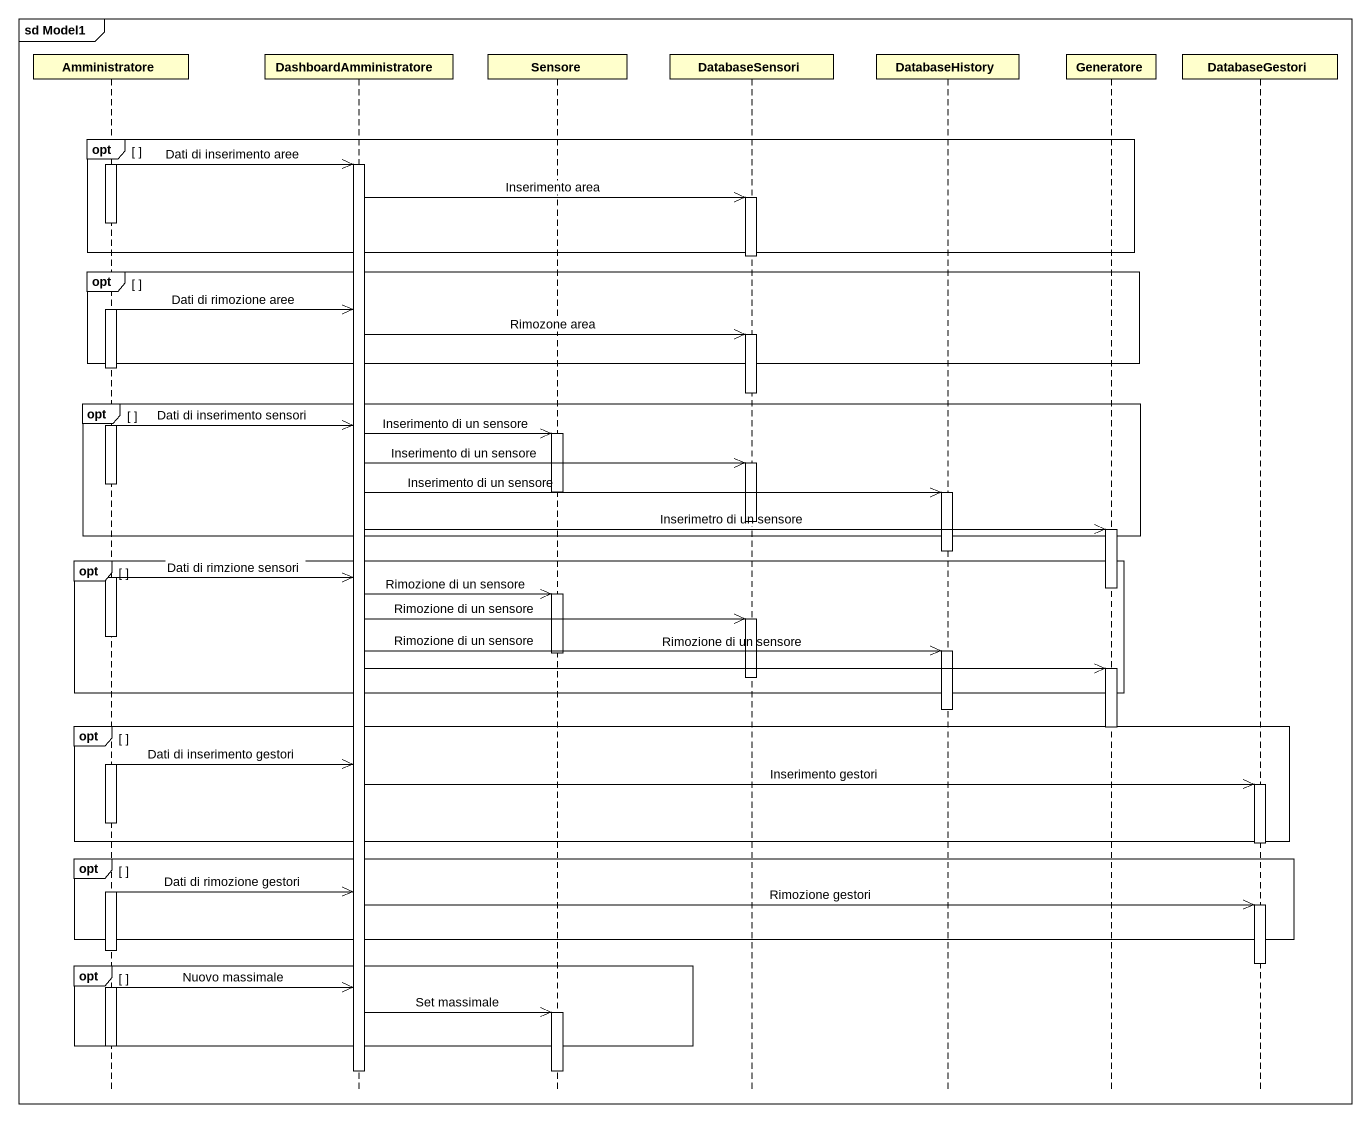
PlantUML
@startuml
mainframe sd Model1
hide footbox
participant Amministratore
participant DashboardAmministratore
participant Sensore
participant DatabaseSensori
participant DatabaseHistory
participant Generatore
participant DatabaseGestori

opt
  activate Amministratore
  Amministratore ->> DashboardAmministratore : Dati di inserimento aree
  activate DashboardAmministratore
  DashboardAmministratore ->> DatabaseSensori : Inserimento area
  activate DatabaseSensori
end
deactivate DatabaseSensori
opt
  Amministratore ->> DashboardAmministratore : Dati di rimozione aree
  DashboardAmministratore ->> DatabaseSensori : Rimozone area
  activate DatabaseSensori
end
deactivate DatabaseSensori
opt
  Amministratore ->> DashboardAmministratore : Dati di inserimento sensori
  DashboardAmministratore ->> Sensore : Inserimento di un sensore
  activate Sensore
  DashboardAmministratore ->> DatabaseSensori : Inserimento di un sensore
  activate DatabaseSensori
  deactivate Amministratore
  DashboardAmministratore ->> DatabaseHistory : Inserimento di un sensore
  deactivate Sensore
  activate DatabaseHistory
  deactivate DatabaseSensori
  DashboardAmministratore ->> Generatore : Inserimetro di un sensore
  activate Generatore
end
deactivate DatabaseHistory
opt
  activate Amministratore
  Amministratore ->> DashboardAmministratore : Dati di rimzione sensori
  deactivate Generatore
  DashboardAmministratore ->> Sensore : Rimozione di un sensore
  activate Sensore
  DashboardAmministratore ->> DatabaseSensori : Rimozione di un sensore
  activate DatabaseSensori
  deactivate Amministratore
  DashboardAmministratore ->> DatabaseHistory : Rimozione di un sensore
  activate DatabaseHistory
  deactivate Sensore
  DashboardAmministratore ->> Generatore : Rimozione di un sensore
  activate Generatore
  deactivate DatabaseSensori
end
deactivate DatabaseHistory
opt
  deactivate Generatore
  activate Amministratore
  Amministratore ->> DashboardAmministratore : Dati di inserimento gestori
  DashboardAmministratore ->> DatabaseGestori : Inserimento gestori
  activate DatabaseGestori
end
deactivate DatabaseGestori
opt
  Amministratore ->> DashboardAmministratore : Dati di rimozione gestori
  DashboardAmministratore ->> DatabaseGestori : Rimozione gestori
  activate DatabaseGestori
end
deactivate DatabaseGestori
opt
  Amministratore ->> DashboardAmministratore : Nuovo massimale
  DashboardAmministratore ->> Sensore : Set massimale
  activate Sensore
end
deactivate Amministratore
deactivate Sensore
deactivate DashboardAmministratore
@enduml
